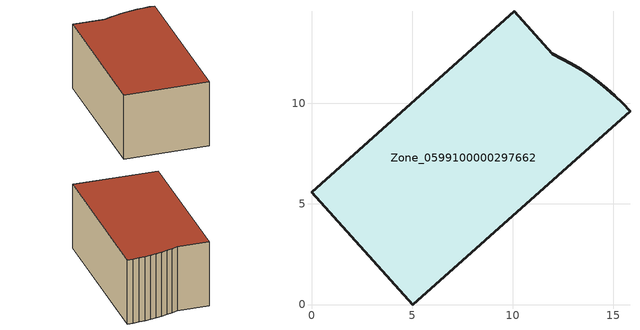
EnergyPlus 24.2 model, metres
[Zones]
Zone_0599100000297662
 floor ground (C_G): 14.67,10.73 15.08,10.37 15.46,10 15.83,9.6 5.04,0 0,5.59 10.08,14.57 11.96,12.46 12.44,12.22 12.91,11.97 13.38,11.69 13.82,11.39 14.26,11.07 z0
 wall outside (C_F): 5.04,0 15.83,9.6 15.46,10 15.08,10.37 14.67,10.73 14.26,11.07 13.82,11.39 13.38,11.69 12.91,11.97 12.44,12.22 11.96,12.46 10.08,14.57 0,5.59 5.04,0 z0:5.98
 roof outside (C_R): 10.08,14.57 0,5.59 5.04,0 15.83,9.6 15.46,10 15.08,10.37 14.67,10.73 14.26,11.07 13.82,11.39 13.38,11.69 12.91,11.97 12.44,12.22 11.96,12.46 z5.98
[BUILDING]
Pand.0599100000297662: North Axis=0; Terrain=City; Loads Convergence Tolerance Value=0.04; Temperature Convergence Tolerance Value=0.4; Solar Distribution=FullExterior; Maximum Number of Warmup Days=25; Minimum Number of Warmup Days=1
[Site:Location]
Rotterdam.The.Hague.AP_ZH_NLD Design_Conditions: Latitude=51.96; Longitude=4.45; Time Zone=1; Elevation=-4.5
[SITE:GROUNDTEMPERATURE:BUILDINGSURFACE]
18, 18, 18, 18, 18, 18, 18, 18, 18, 18, 18, 18
[MATERIAL] Thermal Absorptance=0.9; Solar Absorptance=0.7; Visible Absorptance=0.7
Name | Roughness | Thickness | Conductivity | Density | Specific Heat
G.TI.1975-1991 | MediumSmooth | 0.15 | 0.288461 | 540 | 1210
F.TI.1975-1991 | Rough | 0.3 | 0.230769 | 1920 | 840
R.TI.1975-1991 | MediumRough | 0.2 | 0.153846 | 1500 | 1000
[CONSTRUCTION]
C_G: G.TI.1975-1991
C_F: F.TI.1975-1991
C_R: R.TI.1975-1991
[ZONE]
Zone_0599100000297662: Type=1; Multiplier=1; Ceiling Height=Autocalculate; Volume=Autocalculate; Floor Area=autocalculate; Part of Total Floor Area=Yes
[ZONEINFILTRATION:DESIGNFLOWRATE]
Infil_Zone_0599100000297662: Zone or ZoneList or Space or SpaceList=Zone_0599100000297662; Schedule=AlwaysOn; Design Flow Rate Calculation Method=Flow/Area; Flow Rate per Floor Area=0.003; Constant Term Coefficient=1; Temperature Term Coefficient=0; Velocity Term Coefficient=0; Velocity Squared Term Coefficient=0
[HVACTEMPLATE:ZONE:IDEALLOADSAIRSYSTEM]
Zone_0599100000297662: Maximum Heating Supply Air Temperature=50; Minimum Cooling Supply Air Temperature=13; Maximum Heating Supply Air Humidity Ratio=0.0156; Minimum Cooling Supply Air Humidity Ratio=0.0077; Heating Limit=NoLimit; Cooling Limit=NoLimit; Dehumidification Control Type=ConstantSensibleHeatRatio; Cooling Sensible Heat Ratio=0.7; Dehumidification Setpoint=60; Humidification Control Type=None; Humidification Setpoint=30; Outdoor Air Method=None; Outdoor Air Flow Rate per Person=0.00944; Outdoor Air Flow Rate per Zone Floor Area=0; Outdoor Air Flow Rate per Zone=0; Demand Controlled Ventilation Type=None; Outdoor Air Economizer Type=NoEconomizer; Heat Recovery Type=None; Sensible Heat Recovery Effectiveness=0.7; Latent Heat Recovery Effectiveness=0.65
[ZONECONTROL:THERMOSTAT]
ThermostatControl_Zone_0599100000297662: Zone or ZoneList=Zone_0599100000297662; Control Type Schedule=DualSetpointControlType; Control 1=Thermostat_Zone_0599100000297662; Temperature Difference Between Cutout And Setpoint=0
[THERMOSTATSETPOINT:DUALSETPOINT]
Thermostat_Zone_0599100000297662: Heating Setpoint Temperature Schedule=HeatingSetpoint_Zone_0599100000297662; Cooling Setpoint Temperature Schedule=CoolingSetpoint_Zone_0599100000297662
[SCHEDULE:COMPACT]
HeatingSetpoint_Zone_0599100000297662: Through: 12/31, For: AllDays, Until: 24:00, 21
CoolingSetpoint_Zone_0599100000297662: Through: 12/31, For: AllDays, Until: 24:00, 24
DualSetpointControlType: Through: 12/31, For: AllDays, Until: 24:00, 4
AlwaysOn: Through: 12/31, For: AllDays, Until: 24:00, 1
